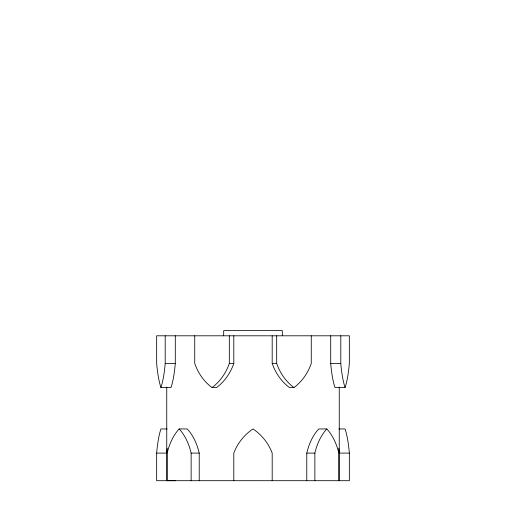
<?xml version="1.0" encoding="UTF-8"?>
<svg xmlns="http://www.w3.org/2000/svg" width="506" height="506" viewBox="0 0 506 506"><rect width="100%" height="100%" fill="white"/><g stroke="black" fill="none" stroke-linecap="round" stroke-linejoin="round"><path stroke-width="0.76" d="M175.291 363.403A50.461 11.227 -90 0 1 171.022 387.552L160.933 387.552A50.461 11.227 -90 0 0 165.203 363.403L175.291 363.403L175.291 335.801M194.734 335.801L194.734 363.403A50.461 45.464 -90 0 0 212.027 387.552A50.461 45.464 90 0 0 229.319 363.403L233.81 363.403L233.81 335.801M272.19 335.801L272.19 363.403L276.681 363.403A50.461 45.464 -90 0 0 293.973 387.552A50.461 45.464 -90 0 0 311.266 363.403L311.266 335.801M330.709 363.403L340.797 363.403A50.461 11.227 -90 0 0 345.067 387.552L334.978 387.552A50.461 11.227 -90 0 1 330.709 363.403L330.709 335.801M212.027 387.552L216.517 387.552A50.461 45.464 -90 0 0 233.81 363.403M293.973 387.552L289.483 387.552A50.461 45.464 90 0 1 272.19 363.403M167.138 428.949L160.933 428.949A50.461 11.227 -90 0 0 156.658 453.098L156.658 480.694L349.342 480.7L349.342 453.098A50.461 11.227 -90 0 0 345.067 428.949L338.862 428.949M167.201 480.7L167.201 453.098A50.461 31.461 90 0 1 179.168 428.949L187.258 428.949A50.461 31.461 90 0 1 199.225 453.098L199.225 480.7M338.799 480.7L338.799 453.098A50.461 31.461 90 0 0 326.832 428.949L318.742 428.949A50.461 31.461 90 0 0 306.775 453.098L306.775 480.7M156.658 453.098L166.752 453.098A50.461 11.227 -90 0 1 167.214 448.316M179.168 428.949A50.461 31.461 90 0 1 191.135 453.098L199.225 453.098M306.775 453.098L314.865 453.098A50.461 31.461 -90 0 1 326.832 428.949M349.342 453.098L339.248 453.098A50.461 11.227 -90 0 0 338.786 448.316M175.291 480.7L166.752 480.694L166.752 387.008M340.797 335.801L340.797 363.403M339.248 387.008L339.248 480.7M314.865 453.098L314.865 480.7M282.323 335.801L282.323 330.627L223.677 330.627L223.677 335.801M276.681 335.801L276.681 363.403M272.19 480.7L272.19 453.098A50.461 50.461 0 0 0 253 428.949A50.461 50.461 0 0 0 233.81 453.098L233.81 480.7M229.319 335.801L229.319 363.403M191.135 453.098L191.135 480.7M165.203 335.801L165.203 363.403M345.067 387.552A50.461 11.227 -90 0 0 349.342 363.403L349.342 335.801L156.658 335.801L156.658 363.403A50.461 11.227 -90 0 0 160.933 387.552"/></g></svg>
